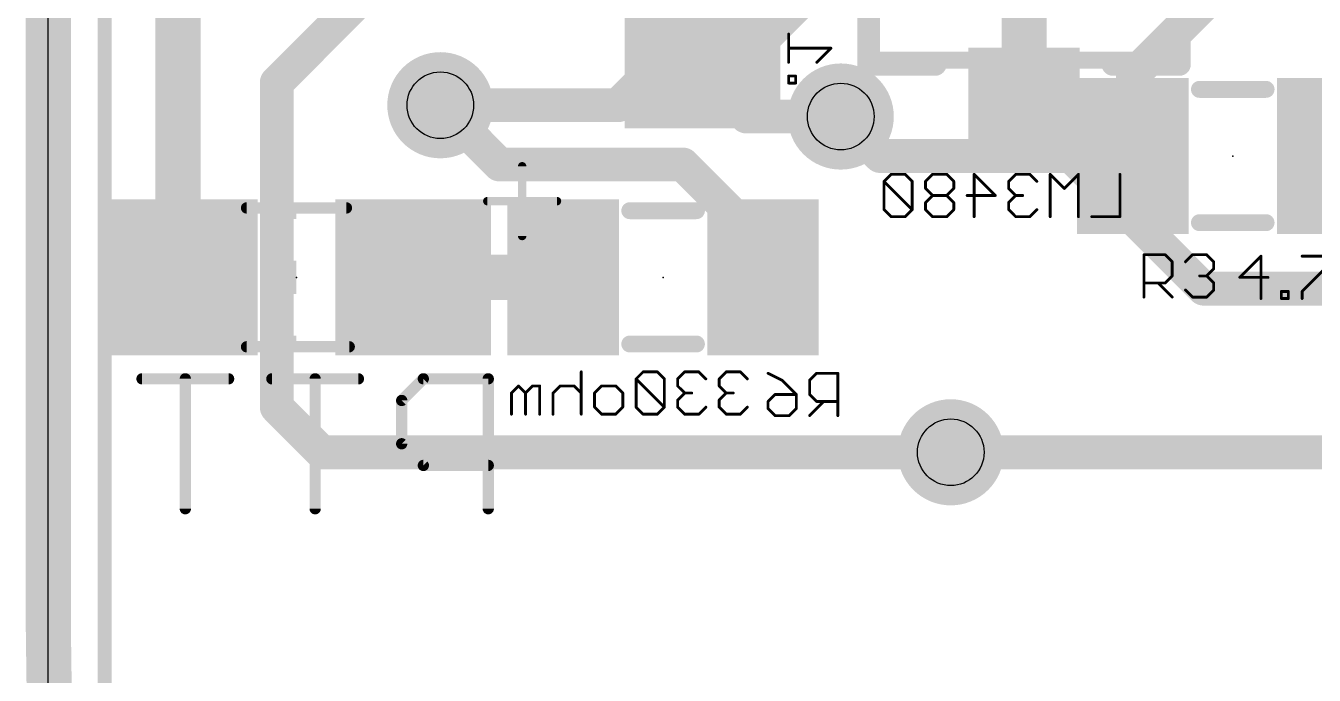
# Model space of a CAD drawing. Extents: x -6 to 101, y -9 to 20.
# Drawn here: x -0.18 to 11.43, y 8.03 to 13.87 of the extents above; entities that cross this region are included whole.
import ezdxf

# ---------------------------------------------------------------- set-up
doc = ezdxf.new("R2010")
doc.units = 0
for name, color, linetype in [('1', 22, 'CONTINUOUS'), ('16', 175, 'CONTINUOUS'), ('18', 82, 'CONTINUOUS'), ('20', 7, 'CONTINUOUS'), ('21', 253, 'CONTINUOUS'), ('22', 253, 'CONTINUOUS'), ('23', 7, 'CONTINUOUS'), ('24', 7, 'CONTINUOUS'), ('25', 253, 'CONTINUOUS'), ('26', 253, 'CONTINUOUS'), ('29', 253, 'CONTINUOUS'), ('30', 253, 'CONTINUOUS'), ('31', 253, 'CONTINUOUS'), ('32', 253, 'CONTINUOUS'), ('44', 253, 'CONTINUOUS'), ('52', 253, 'CONTINUOUS')]:
    doc.layers.add(name, color=color, linetype=linetype)

# ---------------------------------------------------------------- blocks, each defined once
blk = doc.blocks.new('RECT')
blk.add_solid([(-0.5, -0.5), (0.5, -0.5), (-0.5, 0.5), (0.5, 0.5)])
blk = doc.blocks.new('ROUNDV')
at = {"const_width": 0.5}
blk.add_lwpolyline([(0, -0.25, 1), (0, 0.25, 1), (0, -0.25)], format="xyb", dxfattribs=at)

msp = doc.modelspace()

# ---------------------------------------------------------------- linework, layer by layer
at = {"layer": '1'}
for points, const_width in [([(0.0254, 8.4582), (0.0254, 19.5834)], 0.4064), ([(9.7934, 13.4256), (11.2014, 14.8336)], 0.3048), ([(5.1562, 13.1572), (6.4008, 14.4018)], 0.3048), ([(2.0828, 13.3604), (2.7686, 14.0462)], 0.3048), ([(9.7934, 12.7), (9.7934, 13.4256)], 0.3048), ([(2.0828, 10.4394), (2.0828, 13.3604)], 0.3048), ([(3.556, 13.1572), (5.1562, 13.1572)], 0.3048), ([(7.5184, 12.7), (7.1628, 13.0556)], 0.3048), ([(9.7934, 12.7), (7.5184, 12.7)], 0.3048), ([(9.8044, 12.689), (9.7934, 12.7)], 0.3048), ([(2.0828, 10.4394), (2.4892, 10.033)], 0.3048), ([(2.4892, 10.033), (8.1534, 10.033)], 0.3048), ([(0.0762, 4.699), (0.0254, 8.4582)], 0.4064)]:
    msp.add_lwpolyline(points, dxfattribs=dict(at, const_width=const_width))
for points, const_width in [([(9.8696, 13.4256, 1), (9.7172, 13.4256)], 0.1524), ([(2.159, 13.3604, 1), (2.0066, 13.3604)], 0.1524), ([(2.0289, 13.4143, 1), (2.1367, 13.3065)], 0.1524), ([(9.7395, 13.4795, 1), (9.8473, 13.3717)], 0.1524), ([(3.556, 13.2334, 1), (3.556, 13.081)], 0.1524), ([(5.1023, 13.2111, 1), (5.2101, 13.1033)], 0.1524), ([(5.1562, 13.081, 1), (5.1562, 13.2334)], 0.1524), ([(7.2167, 13.1095, 1), (7.1089, 13.0017)], 0.1524), ([(7.5184, 12.7762, 1), (7.5184, 12.6238)], 0.1524), ([(7.4645, 12.6461, 1), (7.5723, 12.7539)], 0.1524), ([(9.8473, 12.7539, 1), (9.7395, 12.6461)], 0.1524), ([(9.7172, 12.7, 1), (9.8696, 12.7)], 0.1524), ([(9.7505, 12.6351, 1), (9.8583, 12.7429)], 0.1524), ([(9.7934, 12.6238, 1), (9.7934, 12.7762)], 0.1524), ([(2.1367, 10.4933, 1), (2.0289, 10.3855)], 0.1524), ([(2.0066, 10.4394, 1), (2.159, 10.4394)], 0.1524), ([(2.4892, 10.1092, 1), (2.4892, 9.9568)], 0.1524), ([(2.4353, 9.9791, 1), (2.5431, 10.0869)], 0.1524), ([(8.1534, 9.9568, 1), (8.1534, 10.1092)], 0.1524), ([(0.127, 8.4596, 1), (-0.0762, 8.4568)], 0.2032), ([(-0.0762, 8.4582, 1), (0.127, 8.4582)], 0.2032)]:
    msp.add_lwpolyline(points, format="xyb", dxfattribs=dict(at, const_width=const_width))
at = {"layer": '16'}
for points, const_width in [([(0.0254, 8.4582), (0.0254, 19.5834)], 0.4064), ([(1.1938, 16.7386), (1.1938, 11.6246)], 0.4064), ([(8.8138, 15.748), (8.8138, 13.124)], 0.4064), ([(6.0908, 13.451), (7.8638, 15.224)], 0.4064), ([(5.9182, 13.451), (6.0908, 13.451)], 0.4064), ([(6.3136, 13.0556), (5.9182, 13.451)], 0.3048), ([(4.0894, 12.6238), (3.556, 13.1572)], 0.3048), ([(8.8138, 13.124), (10.4316, 11.5062)], 0.3048), ([(7.1628, 13.0556), (6.3136, 13.0556)], 0.3048), ([(5.7404, 12.6238), (4.0894, 12.6238)], 0.3048), ([(6.4626, 11.9016), (5.7404, 12.6238)], 0.3048), ([(6.4626, 11.6078), (6.4626, 11.9016)], 0.3048), ([(1.1938, 11.6246), (1.2106, 11.6078)], 0.4064), ([(3.3106, 11.6078), (4.6626, 11.6078)], 0.4064), ([(10.4316, 11.5062), (15.7988, 11.5062)], 0.3048), ([(13.1826, 10.033), (8.1534, 10.033)], 0.3048), ([(0.0762, 4.7752), (0.0254, 8.4582)], 0.4064)]:
    msp.add_lwpolyline(points, dxfattribs=dict(at, const_width=const_width))
for points, const_width in [([(5.9182, 13.5526, 1), (5.9182, 13.3494)], 0.2032), ([(5.9721, 13.5049, 1), (5.8643, 13.3971)], 0.1524), ([(6.019, 13.5228, 1), (6.1626, 13.3792)], 0.2032), ([(6.0908, 13.3494, 1), (6.0908, 13.5526)], 0.2032), ([(3.6099, 13.2111, 1), (3.5021, 13.1033)], 0.1524), ([(8.8677, 13.1779, 1), (8.7599, 13.0701)], 0.1524), ([(6.3136, 13.1318, 1), (6.3136, 12.9794)], 0.1524), ([(6.2597, 13.0017, 1), (6.3675, 13.1095)], 0.1524), ([(7.1628, 12.9794, 1), (7.1628, 13.1318)], 0.1524), ([(8.7122, 13.124, 1), (8.9154, 13.124)], 0.2032), ([(4.0894, 12.7, 1), (4.0894, 12.5476)], 0.1524), ([(5.7943, 12.6777, 1), (5.6865, 12.5699)], 0.1524), ([(5.7404, 12.5476, 1), (5.7404, 12.7)], 0.1524), ([(4.0355, 12.5699, 1), (4.1433, 12.6777)], 0.1524), ([(6.5388, 11.9016, 1), (6.3864, 11.9016)], 0.1524), ([(6.4087, 11.8477, 1), (6.5165, 11.9555)], 0.1524), ([(1.0922, 11.6246, 1), (1.2954, 11.6246)], 0.2032), ([(1.2656, 11.6964, 1), (1.122, 11.5528)], 0.2032), ([(1.1388, 11.536, 1), (1.2824, 11.6796)], 0.2032), ([(3.3106, 11.7094, 1), (3.3106, 11.5062)], 0.2032), ([(4.6626, 11.5062, 1), (4.6626, 11.7094)], 0.2032), ([(6.3864, 11.6078, 1), (6.5388, 11.6078)], 0.1524), ([(10.4316, 11.5824, 1), (10.4316, 11.43)], 0.1524), ([(10.3777, 11.4523, 1), (10.4855, 11.5601)], 0.1524), ([(8.1534, 10.1092, 1), (8.1534, 9.9568)], 0.1524), ([(0.127, 8.4596, 1), (-0.0762, 8.4568)], 0.2032), ([(-0.0762, 8.4582, 1), (0.127, 8.4582)], 0.2032)]:
    msp.add_lwpolyline(points, format="xyb", dxfattribs=dict(at, const_width=const_width))
at = {"layer": '20'}
msp.add_line((0.0254, 0.7874), (0.0254, 18.6944), dxfattribs=at)
at = {"layer": '21'}
for points, const_width in [([(0.5334, 4.0386), (0.5334, 19.2786)], 0.127), ([(10.3934, 13.3), (10.9934, 13.3)], 0.1524), ([(10.3934, 12.1), (10.9934, 12.1)], 0.1524)]:
    msp.add_lwpolyline(points, dxfattribs=dict(at, const_width=const_width))
at = {"layer": '21', "const_width": 0.0762}
for points in [[(10.3934, 13.3381, 1), (10.3934, 13.2619)], [(10.9934, 13.2619, 1), (10.9934, 13.3381)], [(10.3934, 12.1381, 1), (10.3934, 12.0619)], [(10.9934, 12.0619, 1), (10.9934, 12.1381)]]:
    msp.add_lwpolyline(points, format="xyb", dxfattribs=at)
at = {"layer": '22'}
for points, const_width in [([(7.4138, 13.524), (7.4138, 14.324)], 0.2032), ([(10.2138, 13.524), (10.2138, 14.324)], 0.2032), ([(8.0138, 13.524), (7.4138, 13.524)], 0.2032), ([(9.6138, 13.524), (10.2138, 13.524)], 0.2032), ([(4.293, 11.9804), (4.293, 12.6075)], 0.0762), ([(4.6065, 12.2939), (3.9795, 12.2939)], 0.0762), ([(5.2626, 12.2078), (5.8626, 12.2078)], 0.1524), ([(5.2626, 11.0078), (5.8626, 11.0078)], 0.1524)]:
    msp.add_lwpolyline(points, dxfattribs=dict(at, const_width=const_width))
for points, const_width in [([(7.4138, 13.5748, 1), (7.4138, 13.4732)], 0.1016), ([(8.0138, 13.4732, 1), (8.0138, 13.5748)], 0.1016), ([(9.6138, 13.5748, 1), (9.6138, 13.4732)], 0.1016), ([(10.2138, 13.4732, 1), (10.2138, 13.5748)], 0.1016), ([(7.363, 13.524, 1), (7.4646, 13.524)], 0.1016), ([(10.163, 13.524, 1), (10.2646, 13.524)], 0.1016), ([(4.3121, 12.6075, 1), (4.274, 12.6075)], 0.0381), ([(3.9795, 12.313, 1), (3.9795, 12.2749)], 0.0381), ([(4.6065, 12.2749, 1), (4.6065, 12.313)], 0.0381), ([(5.2626, 12.2459, 1), (5.2626, 12.1697)], 0.0762), ([(5.8626, 12.1697, 1), (5.8626, 12.2459)], 0.0762), ([(4.274, 11.9804, 1), (4.3121, 11.9804)], 0.0381), ([(5.2626, 11.0459, 1), (5.2626, 10.9697)], 0.0762), ([(5.8626, 10.9697, 1), (5.8626, 11.0459)], 0.0762)]:
    msp.add_lwpolyline(points, format="xyb", dxfattribs=dict(at, const_width=const_width))
at = {"layer": '23'}
msp.add_point((10.6934, 12.7), dxfattribs=at)
at = {"layer": '24'}
for p in [(2.2606, 11.6078), (5.5626, 11.6078)]:
    msp.add_point(p, dxfattribs=at)
at = {"layer": '25', "const_width": 0.0127}
for points in [[(9.8933, 11.8177, 1), (9.8933, 11.805)], [(9.8996, 11.8113, 1), (9.887, 11.8113)], [(10.0885, 11.8158, 1), (10.0795, 11.8068)], [(10.084, 11.805, 1), (10.084, 11.8177)], [(10.1539, 11.7478, 1), (10.1412, 11.7478)], [(10.143, 11.7433, 1), (10.152, 11.7523)], [(10.263, 11.7523, 1), (10.272, 11.7433)], [(10.3311, 11.8177, 1), (10.3311, 11.805)], [(10.3355, 11.8068, 1), (10.3266, 11.8158)], [(10.4627, 11.8158, 1), (10.4537, 11.8068)], [(10.4582, 11.805, 1), (10.4582, 11.8177)], [(10.5281, 11.7478, 1), (10.5154, 11.7478)], [(10.5172, 11.7433, 1), (10.5262, 11.7523)], [(10.9539, 11.7986, 1), (10.9412, 11.7986)], [(10.9521, 11.7941, 1), (10.9431, 11.8031)], [(11.3182, 11.805, 1), (11.3182, 11.7923)], [(10.1412, 11.6207, 1), (10.1539, 11.6207)], [(10.152, 11.6162, 1), (10.143, 11.6252)], [(10.3946, 11.627, 1), (10.3946, 11.6143)], [(10.4627, 11.6252, 1), (10.4537, 11.6162)], [(10.4537, 11.6252, 1), (10.4627, 11.6162)], [(10.4582, 11.6143, 1), (10.4582, 11.627)], [(10.5154, 11.6842, 1), (10.5281, 11.6842)], [(10.5262, 11.6797, 1), (10.5172, 11.6887)], [(10.7569, 11.6143, 1), (10.7569, 11.6016)], [(10.7524, 11.6125, 1), (10.7614, 11.6035)], [(11.0111, 11.6016, 1), (11.0111, 11.6143)], [(9.8933, 11.5635, 1), (9.8933, 11.5508)], [(10.0249, 11.5616, 1), (10.0159, 11.5526)], [(10.0795, 11.5616, 1), (10.0885, 11.5526)], [(10.084, 11.5508, 1), (10.084, 11.5635)], [(10.272, 11.498, 1), (10.263, 11.4891)], [(10.5281, 11.5571, 1), (10.5154, 11.5571)], [(10.5154, 11.4936, 1), (10.5281, 11.4936)], [(10.5172, 11.5526, 1), (10.5262, 11.5616)], [(10.5262, 11.4891, 1), (10.5172, 11.498)], [(11.1311, 11.4872, 1), (11.1311, 11.4745)], [(11.1375, 11.4809, 1), (11.1248, 11.4809)], [(11.201, 11.4809, 1), (11.1883, 11.4809)], [(11.1947, 11.4745, 1), (11.1947, 11.4872)], [(11.3246, 11.4809, 1), (11.3119, 11.4809)], [(11.3137, 11.4853, 1), (11.3227, 11.4764)], [(9.887, 11.43, 1), (9.8996, 11.43)], [(10.143, 11.4255, 1), (10.152, 11.4345)], [(10.3311, 11.4363, 1), (10.3311, 11.4237)], [(10.3266, 11.4255, 1), (10.3355, 11.4345)], [(10.4537, 11.4345, 1), (10.4627, 11.4255)], [(10.4582, 11.4237, 1), (10.4582, 11.4363)], [(10.9412, 11.4173, 1), (10.9539, 11.4173)], [(11.1311, 11.4237, 1), (11.1311, 11.411)], [(11.1248, 11.4173, 1), (11.1375, 11.4173)], [(11.1883, 11.4173, 1), (11.201, 11.4173)], [(11.1947, 11.411, 1), (11.1947, 11.4237)], [(11.3119, 11.4173, 1), (11.3246, 11.4173)]]:
    msp.add_lwpolyline(points, format="xyb", dxfattribs=at)
at = {"layer": '25', "const_width": 0.0254}
for points in [[(9.8933, 11.43), (9.8933, 11.8113)], [(9.8933, 11.8113), (10.084, 11.8113)], [(10.084, 11.8113), (10.1475, 11.7478)], [(10.1475, 11.7478), (10.1475, 11.6207)], [(10.2675, 11.7478), (10.3311, 11.8113)], [(10.3311, 11.8113), (10.4582, 11.8113)], [(10.4582, 11.8113), (10.5217, 11.7478)], [(10.5217, 11.7478), (10.5217, 11.6842)], [(10.9476, 11.7986), (10.7569, 11.608)], [(10.9476, 11.4173), (10.9476, 11.7986)], [(11.3182, 11.7986), (11.5724, 11.7986)], [(11.5724, 11.7351), (11.3182, 11.4809)], [(10.1475, 11.6207), (10.084, 11.5571)], [(10.4582, 11.6207), (10.3946, 11.6207)], [(10.5217, 11.6842), (10.4582, 11.6207)], [(10.4582, 11.6207), (10.5217, 11.5571)], [(10.7569, 11.608), (11.0111, 11.608)], [(10.084, 11.5571), (9.8933, 11.5571)], [(10.0204, 11.5571), (10.1475, 11.43)], [(10.3311, 11.43), (10.2675, 11.4936)], [(10.5217, 11.4936), (10.4582, 11.43)], [(10.5217, 11.5571), (10.5217, 11.4936)], [(11.1311, 11.4173), (11.1311, 11.4809)], [(11.1311, 11.4809), (11.1947, 11.4809)], [(11.1947, 11.4809), (11.1947, 11.4173)], [(11.3182, 11.4809), (11.3182, 11.4173)], [(10.4582, 11.43), (10.3311, 11.43)], [(11.1947, 11.4173), (11.1311, 11.4173)]]:
    msp.add_lwpolyline(points, dxfattribs=at)
at = {"layer": '26'}
for points, const_width in [([(6.6929, 13.5436), (6.6929, 13.7978)], 0.0254), ([(7.0742, 13.6707), (6.6929, 13.6707)], 0.0254), ([(6.9471, 13.5436), (7.0742, 13.6707)], 0.0254), ([(6.7565, 13.4201), (6.6929, 13.4201)], 0.0254), ([(6.6929, 13.4201), (6.6929, 13.3565)], 0.0254), ([(6.6929, 13.3565), (6.7565, 13.3565)], 0.0254), ([(6.7565, 13.3565), (6.7565, 13.4201)], 0.0254), ([(7.6157, 12.5352), (7.5522, 12.4717)], 0.0254), ([(7.7428, 12.5352), (7.6157, 12.5352)], 0.0254), ([(7.8064, 12.4717), (7.7428, 12.5352)], 0.0254), ([(7.9899, 12.5352), (7.9264, 12.4717)], 0.0254), ([(8.117, 12.5352), (7.9899, 12.5352)], 0.0254), ([(8.1806, 12.4717), (8.117, 12.5352)], 0.0254), ([(8.3641, 12.1539), (8.3641, 12.5352)], 0.0254), ([(8.3641, 12.5352), (8.5548, 12.3446)], 0.0254), ([(8.7383, 12.5352), (8.6748, 12.4717)], 0.0254), ([(8.8654, 12.5352), (8.7383, 12.5352)], 0.0254), ([(8.929, 12.4717), (8.8654, 12.5352)], 0.0254), ([(9.1761, 12.4081), (9.049, 12.5352)], 0.0254), ([(9.049, 12.5352), (9.049, 12.1539)], 0.0254), ([(9.3032, 12.5352), (9.1761, 12.4081)], 0.0254), ([(9.3032, 12.1539), (9.3032, 12.5352)], 0.0254), ([(9.6774, 12.5352), (9.6774, 12.1539)], 0.0254), ([(7.5522, 12.4717), (7.5522, 12.2175)], 0.0254), ([(7.8064, 12.2175), (7.5522, 12.4717)], 0.0254), ([(7.8064, 12.2175), (7.8064, 12.4717)], 0.0254), ([(7.9264, 12.4717), (7.9264, 12.4081)], 0.0254), ([(7.9264, 12.4081), (7.9899, 12.3446)], 0.0254), ([(8.117, 12.3446), (8.1806, 12.4081)], 0.0254), ([(8.1806, 12.4081), (8.1806, 12.4717)], 0.0254), ([(8.6748, 12.4717), (8.6748, 12.4081)], 0.0254), ([(8.6748, 12.4081), (8.7383, 12.3446)], 0.0254), ([(7.9899, 12.3446), (7.9264, 12.281)], 0.0254), ([(8.117, 12.3446), (7.9899, 12.3446)], 0.0254), ([(8.1806, 12.281), (8.117, 12.3446)], 0.0254), ([(8.5548, 12.3446), (8.3006, 12.3446)], 0.0254), ([(8.7383, 12.3446), (8.6748, 12.281)], 0.0254), ([(8.7383, 12.3446), (8.8019, 12.3446)], 0.0254), ([(7.5522, 12.2175), (7.6157, 12.1539)], 0.0254), ([(7.7428, 12.1539), (7.8064, 12.2175)], 0.0254), ([(7.9264, 12.281), (7.9264, 12.2175)], 0.0254), ([(7.9264, 12.2175), (7.9899, 12.1539)], 0.0254), ([(8.117, 12.1539), (8.1806, 12.2175)], 0.0254), ([(8.1806, 12.2175), (8.1806, 12.281)], 0.0254), ([(8.6748, 12.281), (8.6748, 12.2175)], 0.0254), ([(8.6748, 12.2175), (8.7383, 12.1539)], 0.0254), ([(8.8654, 12.1539), (8.929, 12.2175)], 0.0254), ([(7.6157, 12.1539), (7.7428, 12.1539)], 0.0254), ([(7.9899, 12.1539), (8.117, 12.1539)], 0.0254), ([(8.7383, 12.1539), (8.8654, 12.1539)], 0.0254), ([(9.6774, 12.1539), (9.4232, 12.1539)], 0.0254), ([(1.649, 10.6944), (0.8694, 10.6944)], 0.1016), ([(1.2592, 9.525), (1.2592, 10.6944)], 0.1016), ([(2.8184, 10.6944), (2.0388, 10.6944)], 0.1016), ([(2.4286, 9.525), (2.4286, 10.6944)], 0.1016), ([(3.4031, 10.6944), (3.2082, 10.4995)], 0.1016), ([(3.9878, 10.6944), (3.4031, 10.6944)], 0.1016), ([(3.9878, 9.525), (3.9878, 10.6944)], 0.1016), ([(4.8251, 10.7572), (4.8251, 10.3759)], 0.0254), ([(5.3829, 10.7572), (5.3193, 10.6937)], 0.0254), ([(5.3193, 10.6937), (5.3193, 10.4395)], 0.0254), ([(5.5735, 10.4395), (5.3193, 10.6937)], 0.0254), ([(5.51, 10.7572), (5.3829, 10.7572)], 0.0254), ([(5.5735, 10.6937), (5.51, 10.7572)], 0.0254), ([(5.5735, 10.4395), (5.5735, 10.6937)], 0.0254), ([(5.7571, 10.7572), (5.6935, 10.6937)], 0.0254), ([(5.6935, 10.6937), (5.6935, 10.6301)], 0.0254), ([(5.8842, 10.7572), (5.7571, 10.7572)], 0.0254), ([(5.9477, 10.6937), (5.8842, 10.7572)], 0.0254), ([(6.1313, 10.7572), (6.0677, 10.6937)], 0.0254), ([(6.0677, 10.6937), (6.0677, 10.6301)], 0.0254), ([(6.2584, 10.7572), (6.1313, 10.7572)], 0.0254), ([(6.3219, 10.6937), (6.2584, 10.7572)], 0.0254), ([(6.5081, 10.7445), (6.6352, 10.681)], 0.0254), ([(6.6352, 10.681), (6.7623, 10.5539)], 0.0254), ([(6.9459, 10.7445), (6.8823, 10.681)], 0.0254), ([(6.8823, 10.681), (6.8823, 10.5539)], 0.0254), ([(7.1365, 10.7445), (6.9459, 10.7445)], 0.0254), ([(7.1365, 10.3632), (7.1365, 10.7445)], 0.0254), ([(4.2603, 10.6301), (4.1967, 10.5666)], 0.0254), ([(4.1967, 10.5666), (4.1967, 10.3759)], 0.0254), ([(4.3238, 10.5666), (4.2603, 10.6301)], 0.0254), ([(4.3874, 10.6301), (4.3238, 10.5666)], 0.0254), ([(4.3238, 10.5666), (4.3238, 10.3759)], 0.0254), ([(4.4509, 10.6301), (4.3874, 10.6301)], 0.0254), ([(4.4509, 10.3759), (4.4509, 10.6301)], 0.0254), ([(4.6345, 10.6301), (4.5709, 10.5666)], 0.0254), ([(4.5709, 10.5666), (4.5709, 10.3759)], 0.0254), ([(4.7616, 10.6301), (4.6345, 10.6301)], 0.0254), ([(4.8251, 10.5666), (4.7616, 10.6301)], 0.0254), ([(4.9451, 10.5666), (5.0087, 10.6301)], 0.0254), ([(4.9451, 10.4395), (4.9451, 10.5666)], 0.0254), ([(5.0087, 10.6301), (5.1358, 10.6301)], 0.0254), ([(5.1358, 10.6301), (5.1993, 10.5666)], 0.0254), ([(5.1993, 10.5666), (5.1993, 10.4395)], 0.0254), ([(5.6935, 10.6301), (5.7571, 10.5666)], 0.0254), ([(5.7571, 10.5666), (5.6935, 10.503)], 0.0254), ([(5.7571, 10.5666), (5.8206, 10.5666)], 0.0254), ([(6.0677, 10.6301), (6.1313, 10.5666)], 0.0254), ([(6.1313, 10.5666), (6.0677, 10.503)], 0.0254), ([(6.1313, 10.5666), (6.1948, 10.5666)], 0.0254), ([(6.5081, 10.4903), (6.5716, 10.5539)], 0.0254), ([(6.5716, 10.5539), (6.7623, 10.5539)], 0.0254), ([(6.7623, 10.5539), (6.7623, 10.4268)], 0.0254), ([(6.8823, 10.5539), (6.9459, 10.4903)], 0.0254), ([(3.2082, 10.4995), (3.2082, 10.1097)], 0.1016), ([(5.0087, 10.3759), (4.9451, 10.4395)], 0.0254), ([(5.1993, 10.4395), (5.1358, 10.3759)], 0.0254), ([(5.3193, 10.4395), (5.3829, 10.3759)], 0.0254), ([(5.51, 10.3759), (5.5735, 10.4395)], 0.0254), ([(5.6935, 10.503), (5.6935, 10.4395)], 0.0254), ([(5.6935, 10.4395), (5.7571, 10.3759)], 0.0254), ([(5.8842, 10.3759), (5.9477, 10.4395)], 0.0254), ([(6.0677, 10.503), (6.0677, 10.4395)], 0.0254), ([(6.0677, 10.4395), (6.1313, 10.3759)], 0.0254), ([(6.2584, 10.3759), (6.3219, 10.4395)], 0.0254), ([(6.5081, 10.4268), (6.5081, 10.4903)], 0.0254), ([(7.0094, 10.4903), (6.8823, 10.3632)], 0.0254), ([(6.9459, 10.4903), (7.1365, 10.4903)], 0.0254), ([(5.1358, 10.3759), (5.0087, 10.3759)], 0.0254), ([(5.3829, 10.3759), (5.51, 10.3759)], 0.0254), ([(5.7571, 10.3759), (5.8842, 10.3759)], 0.0254), ([(6.1313, 10.3759), (6.2584, 10.3759)], 0.0254), ([(6.5716, 10.3632), (6.5081, 10.4268)], 0.0254), ([(6.6988, 10.3632), (6.5716, 10.3632)], 0.0254), ([(6.7623, 10.4268), (6.6988, 10.3632)], 0.0254), ([(3.2082, 10.1097), (3.4031, 9.9148)], 0.1016), ([(3.4031, 9.9148), (3.9878, 9.9148)], 0.1016)]:
    msp.add_lwpolyline(points, dxfattribs=dict(at, const_width=const_width))
for points, const_width in [([(6.6993, 13.7978, 1), (6.6866, 13.7978)], 0.0127), ([(6.6929, 13.6771, 1), (6.6929, 13.6644)], 0.0127), ([(7.0787, 13.6662, 1), (7.0697, 13.6752)], 0.0127), ([(7.0742, 13.6644, 1), (7.0742, 13.6771)], 0.0127), ([(6.6866, 13.5436, 1), (6.6993, 13.5436)], 0.0127), ([(6.9426, 13.5481, 1), (6.9516, 13.5391)], 0.0127), ([(6.6929, 13.4264, 1), (6.6929, 13.4137)], 0.0127), ([(6.6929, 13.3629, 1), (6.6929, 13.3502)], 0.0127), ([(6.6993, 13.4201, 1), (6.6866, 13.4201)], 0.0127), ([(6.6866, 13.3565, 1), (6.6993, 13.3565)], 0.0127), ([(6.7628, 13.4201, 1), (6.7501, 13.4201)], 0.0127), ([(6.7501, 13.3565, 1), (6.7628, 13.3565)], 0.0127), ([(6.7565, 13.4137, 1), (6.7565, 13.4264)], 0.0127), ([(6.7565, 13.3502, 1), (6.7565, 13.3629)], 0.0127), ([(7.6157, 12.5416, 1), (7.6157, 12.5289)], 0.0127), ([(7.6202, 12.5307, 1), (7.6112, 12.5397)], 0.0127), ([(7.7473, 12.5397, 1), (7.7383, 12.5307)], 0.0127), ([(7.7428, 12.5289, 1), (7.7428, 12.5416)], 0.0127), ([(7.9899, 12.5416, 1), (7.9899, 12.5289)], 0.0127), ([(7.9944, 12.5307, 1), (7.9854, 12.5397)], 0.0127), ([(8.1215, 12.5397, 1), (8.1125, 12.5307)], 0.0127), ([(8.117, 12.5289, 1), (8.117, 12.5416)], 0.0127), ([(8.3705, 12.5352, 1), (8.3578, 12.5352)], 0.0127), ([(8.3686, 12.5397, 1), (8.3596, 12.5307)], 0.0127), ([(8.7383, 12.5416, 1), (8.7383, 12.5289)], 0.0127), ([(8.7428, 12.5307, 1), (8.7338, 12.5397)], 0.0127), ([(8.8699, 12.5397, 1), (8.8609, 12.5307)], 0.0127), ([(8.8654, 12.5289, 1), (8.8654, 12.5416)], 0.0127), ([(9.0535, 12.5397, 1), (9.0445, 12.5307)], 0.0127), ([(9.0553, 12.5352, 1), (9.0426, 12.5352)], 0.0127), ([(9.3095, 12.5352, 1), (9.2968, 12.5352)], 0.0127), ([(9.3077, 12.5307, 1), (9.2987, 12.5397)], 0.0127), ([(9.6837, 12.5352, 1), (9.6711, 12.5352)], 0.0127), ([(7.5585, 12.4717, 1), (7.5458, 12.4717)], 0.0127), ([(7.5566, 12.4762, 1), (7.5477, 12.4672)], 0.0127), ([(7.5477, 12.4762, 1), (7.5566, 12.4672)], 0.0127), ([(7.8127, 12.4717, 1), (7.8, 12.4717)], 0.0127), ([(7.8019, 12.4672, 1), (7.8109, 12.4762)], 0.0127), ([(7.9327, 12.4717, 1), (7.92, 12.4717)], 0.0127), ([(7.9219, 12.4762, 1), (7.9308, 12.4672)], 0.0127), ([(7.9308, 12.4126, 1), (7.9219, 12.4036)], 0.0127), ([(8.1869, 12.4717, 1), (8.1742, 12.4717)], 0.0127), ([(8.1761, 12.4672, 1), (8.1851, 12.4762)], 0.0127), ([(8.1851, 12.4036, 1), (8.1761, 12.4126)], 0.0127), ([(8.6811, 12.4717, 1), (8.6684, 12.4717)], 0.0127), ([(8.6703, 12.4762, 1), (8.6793, 12.4672)], 0.0127), ([(8.6793, 12.4126, 1), (8.6703, 12.4036)], 0.0127), ([(8.9245, 12.4672, 1), (8.9335, 12.4762)], 0.0127), ([(9.1716, 12.4126, 1), (9.1806, 12.4036)], 0.0127), ([(9.1716, 12.4036, 1), (9.1806, 12.4126)], 0.0127), ([(7.92, 12.4081, 1), (7.9327, 12.4081)], 0.0127), ([(7.9899, 12.3509, 1), (7.9899, 12.3382)], 0.0127), ([(7.9944, 12.3401, 1), (7.9854, 12.3491)], 0.0127), ([(7.9854, 12.3401, 1), (7.9944, 12.3491)], 0.0127), ([(8.1215, 12.3491, 1), (8.1125, 12.3401)], 0.0127), ([(8.1125, 12.3491, 1), (8.1215, 12.3401)], 0.0127), ([(8.117, 12.3382, 1), (8.117, 12.3509)], 0.0127), ([(8.1742, 12.4081, 1), (8.1869, 12.4081)], 0.0127), ([(8.3006, 12.3509, 1), (8.3006, 12.3382)], 0.0127), ([(8.5503, 12.3401, 1), (8.5593, 12.3491)], 0.0127), ([(8.5548, 12.3382, 1), (8.5548, 12.3509)], 0.0127), ([(8.6684, 12.4081, 1), (8.6811, 12.4081)], 0.0127), ([(8.7383, 12.3509, 1), (8.7383, 12.3382)], 0.0127), ([(8.7428, 12.3401, 1), (8.7338, 12.3491)], 0.0127), ([(8.7338, 12.3401, 1), (8.7428, 12.3491)], 0.0127), ([(8.8019, 12.3382, 1), (8.8019, 12.3509)], 0.0127), ([(7.5458, 12.2175, 1), (7.5585, 12.2175)], 0.0127), ([(7.5566, 12.2219, 1), (7.5477, 12.213)], 0.0127), ([(7.8, 12.2175, 1), (7.8127, 12.2175)], 0.0127), ([(7.8109, 12.213, 1), (7.8019, 12.2219)], 0.0127), ([(7.8019, 12.213, 1), (7.8109, 12.2219)], 0.0127), ([(7.9327, 12.281, 1), (7.92, 12.281)], 0.0127), ([(7.92, 12.2175, 1), (7.9327, 12.2175)], 0.0127), ([(7.9219, 12.2855, 1), (7.9308, 12.2765)], 0.0127), ([(7.9308, 12.2219, 1), (7.9219, 12.213)], 0.0127), ([(8.1869, 12.281, 1), (8.1742, 12.281)], 0.0127), ([(8.1742, 12.2175, 1), (8.1869, 12.2175)], 0.0127), ([(8.1761, 12.2765, 1), (8.1851, 12.2855)], 0.0127), ([(8.1851, 12.213, 1), (8.1761, 12.2219)], 0.0127), ([(8.6811, 12.281, 1), (8.6684, 12.281)], 0.0127), ([(8.6684, 12.2175, 1), (8.6811, 12.2175)], 0.0127), ([(8.6703, 12.2855, 1), (8.6793, 12.2765)], 0.0127), ([(8.6793, 12.2219, 1), (8.6703, 12.213)], 0.0127), ([(8.9335, 12.213, 1), (8.9245, 12.2219)], 0.0127), ([(7.6157, 12.1602, 1), (7.6157, 12.1476)], 0.0127), ([(7.6112, 12.1494, 1), (7.6202, 12.1584)], 0.0127), ([(7.7383, 12.1584, 1), (7.7473, 12.1494)], 0.0127), ([(7.7428, 12.1476, 1), (7.7428, 12.1602)], 0.0127), ([(7.9899, 12.1602, 1), (7.9899, 12.1476)], 0.0127), ([(7.9854, 12.1494, 1), (7.9944, 12.1584)], 0.0127), ([(8.1125, 12.1584, 1), (8.1215, 12.1494)], 0.0127), ([(8.117, 12.1476, 1), (8.117, 12.1602)], 0.0127), ([(8.3578, 12.1539, 1), (8.3705, 12.1539)], 0.0127), ([(8.7383, 12.1602, 1), (8.7383, 12.1476)], 0.0127), ([(8.7338, 12.1494, 1), (8.7428, 12.1584)], 0.0127), ([(8.8609, 12.1584, 1), (8.8699, 12.1494)], 0.0127), ([(8.8654, 12.1476, 1), (8.8654, 12.1602)], 0.0127), ([(9.0426, 12.1539, 1), (9.0553, 12.1539)], 0.0127), ([(9.2968, 12.1539, 1), (9.3095, 12.1539)], 0.0127), ([(9.4232, 12.1602, 1), (9.4232, 12.1476)], 0.0127), ([(9.6711, 12.1539, 1), (9.6837, 12.1539)], 0.0127), ([(9.6774, 12.1476, 1), (9.6774, 12.1602)], 0.0127), ([(0.8694, 10.7198, 1), (0.8694, 10.669)], 0.0508), ([(1.2846, 10.6944, 1), (1.2338, 10.6944)], 0.0508), ([(1.649, 10.669, 1), (1.649, 10.7198)], 0.0508), ([(2.0388, 10.7198, 1), (2.0388, 10.669)], 0.0508), ([(2.454, 10.6944, 1), (2.4032, 10.6944)], 0.0508), ([(2.8184, 10.669, 1), (2.8184, 10.7198)], 0.0508), ([(3.4031, 10.7198, 1), (3.4031, 10.669)], 0.0508), ([(3.4211, 10.6764, 1), (3.3851, 10.7124)], 0.0508), ([(4.0132, 10.6944, 1), (3.9624, 10.6944)], 0.0508), ([(3.9878, 10.669, 1), (3.9878, 10.7198)], 0.0508), ([(4.8315, 10.7572, 1), (4.8188, 10.7572)], 0.0127), ([(5.3257, 10.6937, 1), (5.313, 10.6937)], 0.0127), ([(5.3238, 10.6982, 1), (5.3148, 10.6892)], 0.0127), ([(5.3148, 10.6982, 1), (5.3238, 10.6892)], 0.0127), ([(5.3829, 10.7636, 1), (5.3829, 10.7509)], 0.0127), ([(5.3874, 10.7527, 1), (5.3784, 10.7617)], 0.0127), ([(5.5145, 10.7617, 1), (5.5055, 10.7527)], 0.0127), ([(5.51, 10.7509, 1), (5.51, 10.7636)], 0.0127), ([(5.5799, 10.6937, 1), (5.5672, 10.6937)], 0.0127), ([(5.569, 10.6892, 1), (5.578, 10.6982)], 0.0127), ([(5.6999, 10.6937, 1), (5.6872, 10.6937)], 0.0127), ([(5.689, 10.6982, 1), (5.698, 10.6892)], 0.0127), ([(5.7571, 10.7636, 1), (5.7571, 10.7509)], 0.0127), ([(5.7616, 10.7527, 1), (5.7526, 10.7617)], 0.0127), ([(5.8887, 10.7617, 1), (5.8797, 10.7527)], 0.0127), ([(5.8842, 10.7509, 1), (5.8842, 10.7636)], 0.0127), ([(5.9433, 10.6892, 1), (5.9522, 10.6982)], 0.0127), ([(6.0632, 10.6982, 1), (6.0722, 10.6892)], 0.0127), ([(6.0741, 10.6937, 1), (6.0614, 10.6937)], 0.0127), ([(6.1313, 10.7636, 1), (6.1313, 10.7509)], 0.0127), ([(6.1358, 10.7527, 1), (6.1268, 10.7617)], 0.0127), ([(6.2629, 10.7617, 1), (6.2539, 10.7527)], 0.0127), ([(6.2584, 10.7509, 1), (6.2584, 10.7636)], 0.0127), ([(6.3175, 10.6892, 1), (6.3264, 10.6982)], 0.0127), ([(6.5109, 10.7502, 1), (6.5053, 10.7388)], 0.0127), ([(6.6397, 10.6855, 1), (6.6307, 10.6765)], 0.0127), ([(6.6324, 10.6753, 1), (6.638, 10.6866)], 0.0127), ([(6.8778, 10.6855, 1), (6.8868, 10.6765)], 0.0127), ([(6.8887, 10.681, 1), (6.876, 10.681)], 0.0127), ([(6.9459, 10.7509, 1), (6.9459, 10.7382)], 0.0127), ([(6.9503, 10.74, 1), (6.9414, 10.749)], 0.0127), ([(7.1429, 10.7445, 1), (7.1302, 10.7445)], 0.0127), ([(7.1365, 10.7382, 1), (7.1365, 10.7509)], 0.0127), ([(4.2031, 10.5666, 1), (4.1903, 10.5666)], 0.0127), ([(4.1922, 10.5711, 1), (4.2012, 10.5621)], 0.0127), ([(4.2647, 10.6346, 1), (4.2558, 10.6256)], 0.0127), ([(4.2647, 10.6256, 1), (4.2558, 10.6346)], 0.0127), ([(4.3193, 10.5711, 1), (4.3283, 10.5621)], 0.0127), ([(4.3302, 10.5666, 1), (4.3175, 10.5666)], 0.0127), ([(4.3193, 10.5621, 1), (4.3283, 10.5711)], 0.0127), ([(4.3874, 10.6365, 1), (4.3874, 10.6238)], 0.0127), ([(4.3919, 10.6256, 1), (4.3829, 10.6346)], 0.0127), ([(4.4573, 10.6301, 1), (4.4446, 10.6301)], 0.0127), ([(4.4509, 10.6238, 1), (4.4509, 10.6365)], 0.0127), ([(4.5664, 10.5711, 1), (4.5754, 10.5621)], 0.0127), ([(4.5773, 10.5666, 1), (4.5646, 10.5666)], 0.0127), ([(4.6345, 10.6365, 1), (4.6345, 10.6238)], 0.0127), ([(4.6389, 10.6256, 1), (4.63, 10.6346)], 0.0127), ([(4.7661, 10.6346, 1), (4.7571, 10.6256)], 0.0127), ([(4.7616, 10.6238, 1), (4.7616, 10.6365)], 0.0127), ([(4.8206, 10.5621, 1), (4.8296, 10.5711)], 0.0127), ([(4.9515, 10.5666, 1), (4.9388, 10.5666)], 0.0127), ([(4.9406, 10.5711, 1), (4.9496, 10.5621)], 0.0127), ([(5.0087, 10.6365, 1), (5.0087, 10.6238)], 0.0127), ([(5.0132, 10.6256, 1), (5.0042, 10.6346)], 0.0127), ([(5.1403, 10.6346, 1), (5.1313, 10.6256)], 0.0127), ([(5.1358, 10.6238, 1), (5.1358, 10.6365)], 0.0127), ([(5.2057, 10.5666, 1), (5.193, 10.5666)], 0.0127), ([(5.1948, 10.5621, 1), (5.2038, 10.5711)], 0.0127), ([(5.698, 10.6346, 1), (5.689, 10.6256)], 0.0127), ([(5.6872, 10.6301, 1), (5.6999, 10.6301)], 0.0127), ([(5.7571, 10.5729, 1), (5.7571, 10.5602)], 0.0127), ([(5.7616, 10.5621, 1), (5.7526, 10.5711)], 0.0127), ([(5.7526, 10.5621, 1), (5.7616, 10.5711)], 0.0127), ([(5.8206, 10.5602, 1), (5.8206, 10.5729)], 0.0127), ([(6.0722, 10.6346, 1), (6.0632, 10.6256)], 0.0127), ([(6.0614, 10.6301, 1), (6.0741, 10.6301)], 0.0127), ([(6.1313, 10.5729, 1), (6.1313, 10.5602)], 0.0127), ([(6.1358, 10.5621, 1), (6.1268, 10.5711)], 0.0127), ([(6.1268, 10.5621, 1), (6.1358, 10.5711)], 0.0127), ([(6.1948, 10.5602, 1), (6.1948, 10.5729)], 0.0127), ([(6.5716, 10.5602, 1), (6.5716, 10.5475)], 0.0127), ([(6.5761, 10.5494, 1), (6.5672, 10.5584)], 0.0127), ([(6.7687, 10.5539, 1), (6.756, 10.5539)], 0.0127), ([(6.7578, 10.5494, 1), (6.7668, 10.5584)], 0.0127), ([(6.7623, 10.5475, 1), (6.7623, 10.5602)], 0.0127), ([(6.8868, 10.5584, 1), (6.8778, 10.5494)], 0.0127), ([(3.1902, 10.5175, 1), (3.2262, 10.4815)], 0.0508), ([(3.2336, 10.4995, 1), (3.1828, 10.4995)], 0.0508), ([(4.9496, 10.4439, 1), (4.9406, 10.435)], 0.0127), ([(4.9388, 10.4395, 1), (4.9515, 10.4395)], 0.0127), ([(5.193, 10.4395, 1), (5.2057, 10.4395)], 0.0127), ([(5.2038, 10.435, 1), (5.1948, 10.4439)], 0.0127), ([(5.3238, 10.4439, 1), (5.3148, 10.435)], 0.0127), ([(5.313, 10.4395, 1), (5.3257, 10.4395)], 0.0127), ([(5.5672, 10.4395, 1), (5.5799, 10.4395)], 0.0127), ([(5.578, 10.435, 1), (5.569, 10.4439)], 0.0127), ([(5.569, 10.435, 1), (5.578, 10.4439)], 0.0127), ([(5.6999, 10.503, 1), (5.6872, 10.503)], 0.0127), ([(5.689, 10.5075, 1), (5.698, 10.4985)], 0.0127), ([(5.698, 10.4439, 1), (5.689, 10.435)], 0.0127), ([(5.6872, 10.4395, 1), (5.6999, 10.4395)], 0.0127), ([(5.9522, 10.435, 1), (5.9433, 10.4439)], 0.0127), ([(6.0632, 10.5075, 1), (6.0722, 10.4985)], 0.0127), ([(6.0722, 10.4439, 1), (6.0632, 10.435)], 0.0127), ([(6.0741, 10.503, 1), (6.0614, 10.503)], 0.0127), ([(6.0614, 10.4395, 1), (6.0741, 10.4395)], 0.0127), ([(6.3264, 10.435, 1), (6.3175, 10.4439)], 0.0127), ([(6.5144, 10.4903, 1), (6.5017, 10.4903)], 0.0127), ([(6.5036, 10.4948, 1), (6.5126, 10.4858)], 0.0127), ([(6.876, 10.5539, 1), (6.8887, 10.5539)], 0.0127), ([(6.9459, 10.4967, 1), (6.9459, 10.484)], 0.0127), ([(6.9414, 10.4858, 1), (6.9503, 10.4948)], 0.0127), ([(7.0139, 10.4858, 1), (7.0049, 10.4948)], 0.0127), ([(7.1365, 10.484, 1), (7.1365, 10.4967)], 0.0127), ([(4.1903, 10.3759, 1), (4.2031, 10.3759)], 0.0127), ([(4.3175, 10.3759, 1), (4.3302, 10.3759)], 0.0127), ([(4.4446, 10.3759, 1), (4.4573, 10.3759)], 0.0127), ([(4.5646, 10.3759, 1), (4.5773, 10.3759)], 0.0127), ([(4.8188, 10.3759, 1), (4.8315, 10.3759)], 0.0127), ([(5.0087, 10.3822, 1), (5.0087, 10.3696)], 0.0127), ([(5.0042, 10.3714, 1), (5.0132, 10.3804)], 0.0127), ([(5.1313, 10.3804, 1), (5.1403, 10.3714)], 0.0127), ([(5.1358, 10.3696, 1), (5.1358, 10.3822)], 0.0127), ([(5.3829, 10.3822, 1), (5.3829, 10.3696)], 0.0127), ([(5.3784, 10.3714, 1), (5.3874, 10.3804)], 0.0127), ([(5.5055, 10.3804, 1), (5.5145, 10.3714)], 0.0127), ([(5.51, 10.3696, 1), (5.51, 10.3822)], 0.0127), ([(5.7571, 10.3822, 1), (5.7571, 10.3696)], 0.0127), ([(5.7526, 10.3714, 1), (5.7616, 10.3804)], 0.0127), ([(5.8797, 10.3804, 1), (5.8887, 10.3714)], 0.0127), ([(5.8842, 10.3696, 1), (5.8842, 10.3822)], 0.0127), ([(6.1313, 10.3822, 1), (6.1313, 10.3696)], 0.0127), ([(6.1268, 10.3714, 1), (6.1358, 10.3804)], 0.0127), ([(6.2539, 10.3804, 1), (6.2629, 10.3714)], 0.0127), ([(6.2584, 10.3696, 1), (6.2584, 10.3822)], 0.0127), ([(6.5017, 10.4268, 1), (6.5144, 10.4268)], 0.0127), ([(6.5126, 10.4312, 1), (6.5036, 10.4223)], 0.0127), ([(6.5716, 10.3696, 1), (6.5716, 10.3569)], 0.0127), ([(6.5672, 10.3587, 1), (6.5761, 10.3677)], 0.0127), ([(6.6943, 10.3677, 1), (6.7032, 10.3587)], 0.0127), ([(6.6988, 10.3569, 1), (6.6988, 10.3696)], 0.0127), ([(6.756, 10.4268, 1), (6.7687, 10.4268)], 0.0127), ([(6.7668, 10.4223, 1), (6.7578, 10.4312)], 0.0127), ([(6.8778, 10.3677, 1), (6.8868, 10.3587)], 0.0127), ([(7.1302, 10.3632, 1), (7.1429, 10.3632)], 0.0127), ([(3.2262, 10.1277, 1), (3.1902, 10.0917)], 0.0508), ([(3.1828, 10.1097, 1), (3.2336, 10.1097)], 0.0508), ([(3.4031, 9.9402, 1), (3.4031, 9.8894)], 0.0508), ([(3.3851, 9.8968, 1), (3.4211, 9.9328)], 0.0508), ([(3.9878, 9.8894, 1), (3.9878, 9.9402)], 0.0508), ([(1.2338, 9.525, 1), (1.2846, 9.525)], 0.0508), ([(2.4032, 9.525, 1), (2.454, 9.525)], 0.0508), ([(3.9624, 9.525, 1), (4.0132, 9.525)], 0.0508)]:
    msp.add_lwpolyline(points, format="xyb", dxfattribs=dict(at, const_width=const_width))
at = {"layer": '44'}
for centre in [(3.556, 13.1572), (7.1628, 13.0556), (8.1534, 10.033)]:
    msp.add_circle(centre, 0.3, dxfattribs=at)
at = {"layer": '52'}
for points, const_width in [([(7.3914, 14.8844), (7.3914, 13.5636)], 0.1524), ([(10.2362, 13.5636), (10.2362, 14.8844)], 0.1524), ([(7.3914, 13.5636), (10.2362, 13.5636)], 0.1524), ([(1.8106, 12.2328), (2.7106, 12.2328)], 0.1016), ([(1.8106, 10.9828), (2.7356, 10.9828)], 0.1016)]:
    msp.add_lwpolyline(points, dxfattribs=dict(at, const_width=const_width))
for points, const_width in [([(7.3914, 13.6017, 1), (7.3914, 13.5255)], 0.0762), ([(7.3533, 13.5636, 1), (7.4295, 13.5636)], 0.0762), ([(10.1981, 13.5636, 1), (10.2743, 13.5636)], 0.0762), ([(10.2362, 13.5255, 1), (10.2362, 13.6017)], 0.0762), ([(1.8106, 12.2582, 1), (1.8106, 12.2074)], 0.0508), ([(2.7106, 12.2074, 1), (2.7106, 12.2582)], 0.0508), ([(1.8106, 11.0082, 1), (1.8106, 10.9574)], 0.0508), ([(2.7356, 10.9574, 1), (2.7356, 11.0082)], 0.0508)]:
    msp.add_lwpolyline(points, format="xyb", dxfattribs=dict(at, const_width=const_width))

# ---------------------------------------------------------------- block references
at = {"layer": '1', "xscale": 0.8, "yscale": 1.2}
for p in [(9.7934, 12.7), (11.5934, 12.7)]:
    msp.add_blockref('RECT', p, dxfattribs=at)
at = {"layer": '16', "yscale": 1.2, "rotation": 270}
for p, xscale in [((5.9182, 13.451), 0.8), ((1.2106, 11.6078), 1.2), ((3.3106, 11.6078), 1.2)]:
    msp.add_blockref('RECT', p, dxfattribs=dict(at, xscale=xscale))
at = {"layer": '16', "xscale": 0.8}
for p, yscale in [((8.8138, 13.124), 0.9), ((4.6626, 11.6078), 1.2), ((6.4626, 11.6078), 1.2)]:
    msp.add_blockref('RECT', p, dxfattribs=dict(at, yscale=yscale))
at = {"layer": '18', "xscale": 0.9556, "yscale": 0.9556}
for p in [(3.556, 13.1572), (3.556, 13.1572), (7.1628, 13.0556), (7.1628, 13.0556), (8.1534, 10.033), (8.1534, 10.033)]:
    msp.add_blockref('ROUNDV', p, dxfattribs=at)
at = {"layer": '22', "yscale": 0.3, "rotation": 270}
for p, xscale in [((2.1106, 12.2078), 0.15), ((2.1106, 11.6078), 0.3), ((2.1106, 11.0078), 0.15)]:
    msp.add_blockref('RECT', p, dxfattribs=dict(at, xscale=xscale))
at = {"layer": '29', "xscale": 1.0032, "yscale": 1.4032}
for p in [(9.7934, 12.7), (11.5934, 12.7)]:
    msp.add_blockref('RECT', p, dxfattribs=at)
at = {"layer": '30', "yscale": 1.4032, "rotation": 270}
for p, xscale in [((5.9182, 13.451), 1.0032), ((1.2106, 11.6078), 1.4032), ((3.3106, 11.6078), 1.4032)]:
    msp.add_blockref('RECT', p, dxfattribs=dict(at, xscale=xscale))
at = {"layer": '30', "xscale": 1.0032}
for p, yscale in [((8.8138, 13.124), 1.1032), ((4.6626, 11.6078), 1.4032), ((6.4626, 11.6078), 1.4032)]:
    msp.add_blockref('RECT', p, dxfattribs=dict(at, yscale=yscale))
at = {"layer": '31', "xscale": 0.8, "yscale": 1.2}
for p in [(9.7934, 12.7), (11.5934, 12.7)]:
    msp.add_blockref('RECT', p, dxfattribs=at)
at = {"layer": '32', "yscale": 1.2, "rotation": 270}
for p, xscale in [((5.9182, 13.451), 0.8), ((1.2106, 11.6078), 1.2), ((3.3106, 11.6078), 1.2)]:
    msp.add_blockref('RECT', p, dxfattribs=dict(at, xscale=xscale))
at = {"layer": '32', "xscale": 0.8}
for p, yscale in [((8.8138, 13.124), 0.9), ((4.6626, 11.6078), 1.2), ((6.4626, 11.6078), 1.2)]:
    msp.add_blockref('RECT', p, dxfattribs=dict(at, yscale=yscale))
at = {"layer": '52', "xscale": 1.35, "yscale": 0.6, "rotation": 270}
for p in [(1.5106, 11.6078), (3.0106, 11.6078)]:
    msp.add_blockref('RECT', p, dxfattribs=at)

doc.saveas('drawing.dxf')
